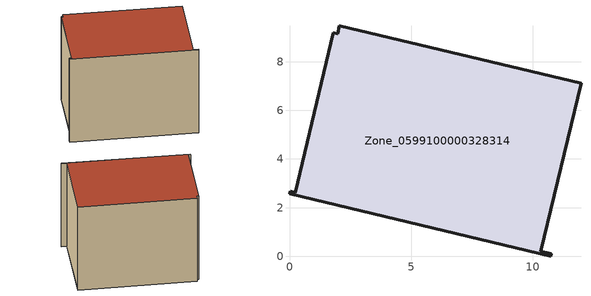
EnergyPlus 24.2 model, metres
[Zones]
Zone_0599100000328314
 floor ground (C_G): 0.23,2.62 1.8,9.18 1.98,9.14 2.04,9.47 11.98,7.11 10.32,0.2 10.76,0.1 10.73,0 0,2.56 0.03,2.67 z0
 wall outside (C_F): 0.03,2.67 0,2.56 10.73,0 10.76,0.1 10.32,0.2 11.98,7.11 2.04,9.47 1.98,9.14 1.8,9.18 0.23,2.62 0.03,2.67 z0:8.23
 roof outside (C_R): 1.8,9.18 0.23,2.62 0.03,2.67 0,2.56 10.73,0 10.76,0.1 10.32,0.2 11.98,7.11 2.04,9.47 1.98,9.14 z8.23
[BUILDING]
Pand.0599100000328314: North Axis=0; Terrain=City; Loads Convergence Tolerance Value=0.04; Temperature Convergence Tolerance Value=0.4; Solar Distribution=FullExterior; Maximum Number of Warmup Days=25; Minimum Number of Warmup Days=1
[Site:Location]
Rotterdam.The.Hague.AP_ZH_NLD Design_Conditions: Latitude=51.96; Longitude=4.45; Time Zone=1; Elevation=-4.5
[SITE:GROUNDTEMPERATURE:BUILDINGSURFACE]
18, 18, 18, 18, 18, 18, 18, 18, 18, 18, 18, 18
[MATERIAL] Thermal Absorptance=0.9; Solar Absorptance=0.7; Visible Absorptance=0.7
Name | Roughness | Thickness | Conductivity | Density | Specific Heat
G.TI.1992-2005 | MediumSmooth | 0.15 | 0.06 | 540 | 1210
F.TI.1992-2005 | Rough | 0.3 | 0.12 | 1920 | 840
R.TI.1992-2005 | MediumRough | 0.2 | 0.08 | 1500 | 1000
[CONSTRUCTION]
C_G: G.TI.1992-2005
C_F: F.TI.1992-2005
C_R: R.TI.1992-2005
[ZONE]
Zone_0599100000328314: Type=1; Multiplier=1; Ceiling Height=Autocalculate; Volume=Autocalculate; Floor Area=autocalculate; Part of Total Floor Area=Yes
[ZONEINFILTRATION:DESIGNFLOWRATE]
Infil_Zone_0599100000328314: Zone or ZoneList or Space or SpaceList=Zone_0599100000328314; Schedule=AlwaysOn; Design Flow Rate Calculation Method=Flow/Area; Flow Rate per Floor Area=0.0015; Constant Term Coefficient=1; Temperature Term Coefficient=0; Velocity Term Coefficient=0; Velocity Squared Term Coefficient=0
[HVACTEMPLATE:ZONE:IDEALLOADSAIRSYSTEM]
Zone_0599100000328314: Maximum Heating Supply Air Temperature=50; Minimum Cooling Supply Air Temperature=13; Maximum Heating Supply Air Humidity Ratio=0.0156; Minimum Cooling Supply Air Humidity Ratio=0.0077; Heating Limit=NoLimit; Cooling Limit=NoLimit; Dehumidification Control Type=ConstantSensibleHeatRatio; Cooling Sensible Heat Ratio=0.7; Dehumidification Setpoint=60; Humidification Control Type=None; Humidification Setpoint=30; Outdoor Air Method=None; Outdoor Air Flow Rate per Person=0.00944; Outdoor Air Flow Rate per Zone Floor Area=0; Outdoor Air Flow Rate per Zone=0; Demand Controlled Ventilation Type=None; Outdoor Air Economizer Type=NoEconomizer; Heat Recovery Type=None; Sensible Heat Recovery Effectiveness=0.7; Latent Heat Recovery Effectiveness=0.65
[ZONECONTROL:THERMOSTAT]
ThermostatControl_Zone_0599100000328314: Zone or ZoneList=Zone_0599100000328314; Control Type Schedule=DualSetpointControlType; Control 1=Thermostat_Zone_0599100000328314; Temperature Difference Between Cutout And Setpoint=0
[THERMOSTATSETPOINT:DUALSETPOINT]
Thermostat_Zone_0599100000328314: Heating Setpoint Temperature Schedule=HeatingSetpoint_Zone_0599100000328314; Cooling Setpoint Temperature Schedule=CoolingSetpoint_Zone_0599100000328314
[SCHEDULE:COMPACT]
HeatingSetpoint_Zone_0599100000328314: Through: 12/31, For: AllDays, Until: 24:00, 21
CoolingSetpoint_Zone_0599100000328314: Through: 12/31, For: AllDays, Until: 24:00, 24
DualSetpointControlType: Through: 12/31, For: AllDays, Until: 24:00, 4
AlwaysOn: Through: 12/31, For: AllDays, Until: 24:00, 1
